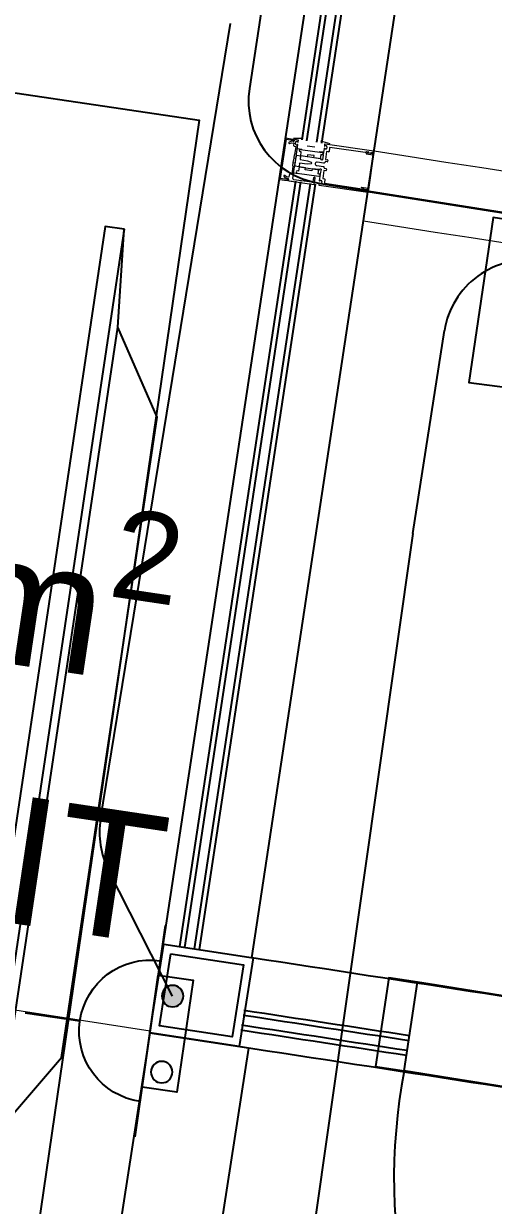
# Model space of a CAD drawing. Extents: x -678889171 to 586587, y -792238163 to 335485.
# Drawn here: x 37110 to 37675, y 49517 to 50939 of the extents above; entities that cross this region are included whole.
import ezdxf
from ezdxf import colors
from ezdxf.entities.mleader import LeaderData, LeaderLine
from ezdxf.math import Vec2, Vec3
from ezdxf.xclip import XClip

# ---------------------------------------------------------------- set-up
doc = ezdxf.new("R2010")
doc.units = 0
doc.header["$MEASUREMENT"] = 0
doc.header["$XCLIPFRAME"] = 2
doc.layers.get('0').update_dxf_attribs({"color": 8})
doc.layers.get('Defpoints').update_dxf_attribs({"color": 252})
for name, color, linetype in [('1', 8, 'Continuous'), ('9TH-FURN$0$XR-A-3-4-7-8-9-10$0$XR-A-TYP-2-4-5-6-7-8-9-10$0$I-EQPM', 252, 'Continuous'), ('9TH-FURN$0$XR-A-3-4-7-8-9-10$0$XR-A-TYP-2-4-5-6-7-8-9-10$0$TYPICAL TYPES$0$I-FURN', 252, 'Continuous'), ('9TH-FURN$0$XR-A-3-4-7-8-9-10$0$XR-A-TYP-2-4-5-6-7-8-9-10$0$XREF_1BR$0$I-EQPM', 252, 'Continuous'), ('E-LIT-WIR-NO', 4, 'Continuous'), ('E-POW-BLOCK', 4, 'Continuous'), ('E-POW-WIR-NO', 4, 'Continuous'), ('E-TEXT', 3, 'Continuous'), ('HR_LIGHT', 1, 'Continuous'), ('XR-A-9TH-FLOOR$0$A-SITE-PATT', 252, 'Continuous'), ('XR-A-9TH-FLOOR$0$A-WALL', 252, 'Continuous'), ('XR-A-TYP 00(OUTER)$0$A-DOOR', 252, 'Continuous'), ('XR-A-TYP 00(OUTER)$0$A-GLAZ', 252, 'Continuous'), ('XR-A-TYP 00(OUTER)$0$A-SITE-PATT', 252, 'Continuous'), ('XR-A-TYP-4TH TO 10TH (OUTER)$0$A-DIM-IN', 252, 'Continuous'), ('XR-A-TYP-4TH TO 10TH (OUTER)$0$A-WALL', 252, 'Continuous'), ('XR-A-TYP30$0$A-WALL', 252, 'Continuous'), ('XR-balcony drain (Tower A)$0$A-DIM-IN', 252, 'Continuous')]:
    doc.layers.add(name, color=color, linetype=linetype)
for name, color, linetype, lineweight in [('XR-A-TYP 00(OUTER)$0$A-WALL-CMU', 252, 'Continuous', 50), ('XR-A-TYP 00(OUTER)$0$Main entrance$0$A-ELEV-GLAZ', 252, 'Continuous', 20), ('XR-A-TYP 00(OUTER)$0$xref units$0$A-ELEV-P1', 252, 'Continuous', 9), ('XR-A-TYP 00(OUTER)$0$xref units$0$copy of 4th & 5th  floor outline trial 3$0$A-FLOR-HRAL-P2', 252, 'Continuous', 20)]:
    doc.layers.add(name, color=color, linetype=linetype, lineweight=lineweight)
doc.styles.get("Standard").update_dxf_attribs({"font": 'arial.ttf'})
doc.styles.add('Work$0$E-M.MODUL', font='romans.shx', dxfattribs={"width": 0.8})
doc.dimstyles.new('Work$0$S-DIM', dxfattribs={"dimscale": 500, "dimtxt": 0.2065, "dimasz": 0.104, "dimexe": 0, "dimexo": 0, "dimgap": 0, "dimtad": 0, "dimdec": 0, "dimzin": 0, "dimdsep": 46, "dimtxsty": 'Work$0$E-M.MODUL', "dimcen": 0.25, "dimclrd": 5, "dimclre": 5, "dimclrt": 1, "dimadec": 0, "dimazin": 0, "dimtfac": 1, "dimtdec": 0, "dimtofl": 0, "dimtmove": 0, "dimatfit": 3, "dimfxl": 1, "dimtolj": 1, "dimtzin": 0, "dimlwe": 13, "dimarcsym": 0})

# ---------------------------------------------------------------- blocks, each defined once
blk = doc.blocks.new('UPS DUPLEX')
at = {"layer": 'E-POW-BLOCK'}
h = blk.add_hatch(color=3, dxfattribs=at)
h.dxf.hatch_style = 1
edge = h.paths.add_edge_path()
edge.add_arc((32.76164670027364, 27.61793282304821), 0.03025259035537483, 0, 360)
at = {"color": 3}
blk.add_line((32.86807620287158, 27.86607925039647), (32.86807620287158, 28.02111755226736), dxfattribs=at)
at = {"layer": 'E-POW-BLOCK', "color": 3}
blk.add_line((33.16807635287157, 27.66607915039653), (32.56807605287158, 27.66607915039647), dxfattribs=at)
blk.add_lwpolyline([(33.02738579121696, 27.6660791503965), (32.7087666145262, 27.6660791503965), (32.7087666145262, 27.56731597363002), (33.02738579121696, 27.56731597363002)], close=True, dxfattribs=at)
for centre in [(32.76164670027364, 27.61793282304821), (32.9777216971127, 27.61793282304821)]:
    blk.add_circle(centre, 0.03025259035537483, dxfattribs=at)
blk.add_arc((32.86807620287158, 27.66607915039647), 0.2000001000000001, 2.035554996136651e-12, 180, dxfattribs=at)
blk = doc.blocks.new('*D3057')
at = {"layer": '1', "color": 5, "lineweight": 13, "transparency": 16777216}
for p, q in [((37262.50984364824, 49727.02614520943), (36357.80534622412, 49867.62735614916)), ((36963.05040741296, 47800.14161165952), (36058.34590998884, 47940.74282259925))]:
    blk.add_line(p, q, dxfattribs=at)
at = {"layer": '1', "color": 5, "lineweight": -2, "transparency": 16777216}
for p, q in [((36349.81982421731, 49816.24417370316), (36229.51880226452, 49042.16210941669)), ((36066.33143199566, 47992.12600504524), (36186.63245394844, 48766.20806933172))]:
    blk.add_line(p, q, dxfattribs=at)
at = {"layer": '1', "color": 5, "transparency": 16777216}
for points in [[(36341.25596047631, 49817.57509403763), (36358.38368795831, 49814.91325336869), (36357.80534622412, 49867.62735614916)], [(36057.76756825465, 47993.45692537971), (36074.89529573666, 47990.79508471077), (36058.34590998884, 47940.74282259925)]]:
    blk.add_solid(points, dxfattribs=at)
at = {"layer": 'Defpoints', "color": 0, "transparency": 16777216}
for p in [(36357.80534622412, 49867.62735614916), (37262.50984364824, 49727.02614520943, -0.0009124849485289133), (36963.05040741296, 47800.14161165952, -1.943048991326591e-07)]:
    blk.add_point(p, dxfattribs=at)
at = {"layer": '1', "color": 1, "transparency": 16777216, "insert": (36208.07562810648, 48904.18508937419), "char_height": 103.25, "attachment_point": 5, "rotation": 81.1662612126069, "style": 'Work$0$E-M.MODUL'}
blk.add_mtext('\\A1;1950', dxfattribs=at)
blk = doc.blocks.new('*U483')
at = {"layer": '9TH-FURN$0$XR-A-3-4-7-8-9-10$0$XR-A-TYP-2-4-5-6-7-8-9-10$0$XREF_1BR$0$I-EQPM'}
blk.add_lwpolyline([(-14235.89923996949, 12033.19976698633), (-14235.89923996949, 11254.19976698633), (-14172.89923996949, 11154.19976698633), (-14162.89923996949, 11036.69976698633), (-14139.89923996949, 11036.69976698633), (-14139.89923996949, 12250.69976698633), (-14162.89923996949, 12250.69976698633), (-14172.89923996949, 12133.19976698633)], close=True, dxfattribs=at)
for points in [[(-14162.89923996949, 11036.69976698633), (-14162.89923996949, 12250.69976698633)], [(-14172.89923996949, 12133.19976698633), (-14172.89923996949, 11154.19976698633)]]:
    blk.add_lwpolyline(points, dxfattribs=at)
blk = doc.blocks.new('XR-A-TYP 00(OUTER)$0$D1')
at = {"layer": 'XR-A-TYP 00(OUTER)$0$A-DOOR', "extrusion": (-2.400839669340556e-09, -2.242793498007673e-08, 0.9999999999999999)}
for points, elevation in [([(66309.03943501222, 178847.7582061577), (66344.02751933875, 178846.8446859474), (66346.50560782875, 178954.7558985461), (66311.51848810082, 178955.7073494925), (66309.03943501222, 178847.7582061576)], -0.004175582664846962), ([(67073.74829448573, 178826.5841341592), (67108.73697204258, 178825.6939414873), (67111.2166288553, 178933.6668250076), (67076.22794080457, 178934.5566050324), (67073.7482944857, 178826.5841341592)], -0.004177046580314518)]:
    blk.add_lwpolyline(points, dxfattribs=dict(at, elevation=elevation))
for points, elevation in [([(67076.22794080457, 178934.5566050324, -0.001328111925417515), (66346.5085001532, 178954.7558198913, -0.0005415019528599148)], -0.004178989698932415), ([(67073.47422853479, 178826.4212269431, -0.001345395099971019), (66344.02751933875, 178846.8446859474, -0.0003880970266764502)], -0.00417517743561497), ([(67089.20416922087, 178105.7968952181, -7.335778564783104e-05), (67049.21679310116, 178106.8047140242, -7.335778564783104e-05)], -0.00417517743561497)]:
    blk.add_lwpolyline(points, format="xyb", dxfattribs=dict(at, elevation=elevation))
at = {"layer": 'XR-A-TYP 00(OUTER)$0$A-DOOR', "extrusion": (-2.408281269974177e-09, -2.245171512340621e-08, 0.9999999999999999), "elevation": -0.004181798477367014}
blk.add_lwpolyline([(67089.20416922087, 178105.7968952181), (67108.73534178763, 178825.6338571369), (67068.75005740936, 178826.7187687414), (67049.2167931012, 178106.8047140242)], dxfattribs=at)
at = {"layer": 'XR-A-TYP 00(OUTER)$0$A-DOOR'}
blk.add_arc((67041.72941019211, 178805.6798200224, -5.137494165542337e-06), 698.9152128026604, 176.6234261036329, 270.6138135761224, dxfattribs=at)
blk = doc.blocks.new('XR-A-TYP 00(OUTER)$0$m')
at = {"layer": 'XR-A-TYP 00(OUTER)$0$Main entrance$0$A-ELEV-GLAZ'}
for p, q in [((12664.1697967871, 190975.6714624258, -1.611860910544041e-06), (12663.83466800847, 190966.2793384974, -1.611860910544041e-06)), ((12664.16998087482, 190975.6766466983, -1.611860910544041e-06), (12663.83485209619, 190966.2845227698, -1.611860910544048e-06)), ((12714.13871941908, 190973.8936674228, -1.611860910544041e-06), (12664.16998087482, 190975.6766466983, -1.611860910544041e-06)), ((12664.90761960065, 190966.6698516879, -1.611860910544048e-06), (12665.18236481561, 190974.3697010346, -1.611860910544041e-06)), ((12665.54222256877, 190966.6472078515, -1.611860910544048e-06), (12664.90761960065, 190966.6698516879, -1.611860910544048e-06)), ((12665.05877035965, 190964.9700291608, -1.611860910544041e-06), (12665.48183900509, 190964.9549332698, -1.611860910544041e-06)), ((12665.18236481561, 190974.3697010346, -1.611860910544041e-06), (12713.03576013281, 190972.6622012137, -1.611860910544048e-06)), ((12668.04299261251, 190970.5822449442, -1.611860910544041e-06), (12665.67470666027, 190966.7985984343, -1.611860910544041e-06)), ((12668.0127029322, 190964.6528236015, -1.611860910544041e-06), (12668.11446785723, 190967.5048281098, -1.611860910544048e-06)), ((12668.11446785723, 190967.5048281098, -1.611860910544048e-06), (12669.47835360853, 190969.6838139532, -1.611860910544048e-06)), ((12708.41671927379, 190968.2944192832, -1.611860910544034e-06), (12709.62183349302, 190966.0237666529, -1.611860910544041e-06)), ((12709.62183349302, 190966.0237666529, -1.611860910544041e-06), (12709.520068568, 190963.1717621445, -1.611860910544041e-06)), ((12712.00505485394, 190965.1454438208, -1.611860910544048e-06), (12709.91246383366, 190969.0882628738, -1.611860910544041e-06)), ((12712.76101491785, 190964.962351867, -1.611860910544041e-06), (12712.12641194968, 190964.9849957035, -1.611860910544048e-06)), ((12713.03576013281, 190972.6622012137, -1.611860910544048e-06), (12712.76101491785, 190964.962351867, -1.611860910544041e-06)), ((12713.80359064045, 190964.5015434942, -1.611860910544041e-06), (12714.13871941908, 190973.8936674228, -1.611860910544041e-06)), ((12663.75991013732, 190964.1691603638, -1.611860910544041e-06), (12662.66092927774, 190933.3697629769, -1.611860910544048e-06)), ((12663.75937264154, 190964.1691795427, -1.611860910544048e-06), (12663.61898085591, 190960.2346411403, -1.611860910544048e-06)), ((12665.26275673695, 190964.7509468926, -1.611860910544041e-06), (12664.41661944614, 190964.7811386744, -1.611860910544048e-06)), ((12665.26329423273, 190964.7509277137, -1.611860910544041e-06), (12664.41715694191, 190964.7811194955, -1.611860910544041e-06)), ((12664.89703963233, 190936.6788326857, -1.611860910544048e-06), (12665.67447801511, 190958.466867925, -1.611860910544048e-06)), ((12666.98897162425, 190959.6907861886, -1.611860910544041e-06), (12683.82873242408, 190959.089911614, -1.611860910544041e-06)), ((12670.42419421115, 190964.5667770232, -1.611860910544041e-06), (12668.0127029322, 190964.6528236015, -1.611860910544041e-06)), ((12671.59074808907, 190961.6446225616, -1.611860910544048e-06), (12671.64811247456, 190963.2522834142, -1.611860910544048e-06)), ((12681.78886865156, 190961.2807342957, -1.611860910544041e-06), (12671.59074808907, 190961.6446225616, -1.611860910544048e-06)), ((12674.03907712314, 190955.4679066708, -1.61186101780385e-06), (12673.09558394009, 190929.0261163318, -1.611861017803837e-06)), ((12673.74919019918, 190959.4443779391, -1.61186101780385e-06), (12673.56049156258, 190954.1560198713, -1.611861017803844e-06)), ((12676.63608149783, 190954.0514678355, -1.61186101780385e-06), (12676.68325615694, 190955.3735573525, -1.611861017803857e-06)), ((12681.77853174754, 190953.8679754663, -1.611861017803837e-06), (12676.63608149783, 190954.0514678355, -1.61186101780385e-06)), ((12681.77853174754, 190953.8679754663, -1.611860910544034e-06), (12680.8999508955, 190929.2453803027, -1.611860910544048e-06)), ((12681.49548379261, 190945.9354383646, -1.61186101780385e-06), (12681.77853174754, 190953.8679754663, -1.611861017803837e-06)), ((12681.77853174754, 190953.8679754663, -1.611861017803837e-06), (12681.96723038415, 190959.1563335341, -1.61186101780385e-06)), ((12682.62466903841, 190953.8377836844, -1.611860910544048e-06), (12681.77853174754, 190953.8679754663, -1.611860910544034e-06)), ((12683.10062126452, 190953.8208008072, -1.61186101780385e-06), (12681.77853174754, 190953.8679754663, -1.611861017803837e-06)), ((12682.336574322, 190961.790700239, -1.611860910544048e-06), (12681.78886865156, 190961.2807342957, -1.611860910544041e-06)), ((12683.28931990112, 190959.109158875, -1.611861017803844e-06), (12681.96723038415, 190959.1563335341, -1.61186101780385e-06)), ((12688.36530251928, 190961.5755837932, -1.611860910544048e-06), (12682.336574322, 190961.790700239, -1.611860910544048e-06)), ((12682.95329244066, 190954.1437632503, -1.611860910544041e-06), (12682.62466903841, 190953.8377836844, -1.611860910544048e-06)), ((12683.25927200532, 190953.8151398482, -1.611860910544048e-06), (12682.95329244066, 190954.1437632503, -1.611860910544041e-06)), ((12684.80347256113, 190953.7600398463, -1.611860910544041e-06), (12683.25927200532, 190953.8151398482, -1.611860910544048e-06)), ((12683.82873242408, 190959.089911614, -1.611860910544041e-06), (12684.13471198985, 190958.7612882118, -1.611860910544041e-06)), ((12684.13471198985, 190958.7612882118, -1.611860910544041e-06), (12684.46333539216, 190959.0672677777, -1.611860910544041e-06)), ((12684.46333539216, 190959.0672677777, -1.611860910544041e-06), (12692.71317397793, 190958.7728979045, -1.611860910544048e-06)), ((12685.1320959646, 190954.066019412, -1.611860910544048e-06), (12684.80347256113, 190953.7600398463, -1.611860910544041e-06)), ((12685.43807553048, 190953.7373960098, -1.611860910544048e-06), (12685.1320959646, 190954.066019412, -1.611860910544048e-06)), ((12686.28421282135, 190953.7072042279, -1.611860910544041e-06), (12685.43807553048, 190953.7373960098, -1.611860910544048e-06)), ((12685.77484819295, 190959.0204705158, -1.611861017803844e-06), (12685.86919751122, 190961.6646495497, -1.611861017803844e-06)), ((12685.95965116636, 190944.6112283512, -1.611860910544048e-06), (12686.28421282135, 190953.7072042279, -1.611860910544041e-06)), ((12688.6712820851, 190961.246960391, -1.611860910544048e-06), (12688.36530251928, 190961.5755837932, -1.611860910544048e-06)), ((12688.99990548734, 190961.5529399568, -1.611860910544041e-06), (12688.6712820851, 190961.246960391, -1.611860910544048e-06)), ((12695.02863368468, 190961.337823511, -1.611860910544048e-06), (12688.99990548734, 190961.5529399568, -1.611860910544041e-06)), ((12690.51489927545, 190953.5562453186, -1.611860910544041e-06), (12690.19033762047, 190944.460269442, -1.611860910544048e-06)), ((12691.36103656638, 190953.5260535368, -1.611860910544048e-06), (12690.51489927545, 190953.5562453186, -1.611860910544041e-06)), ((12691.68965996857, 190953.8320331027, -1.611860910544041e-06), (12691.36103656638, 190953.5260535368, -1.611860910544048e-06)), ((12691.40166117707, 190958.8196951664, -1.61186101780385e-06), (12691.49601049534, 190961.4638742003, -1.61186101780385e-06)), ((12691.99563953585, 190953.5034097004, -1.611860910544048e-06), (12691.68965996857, 190953.8320331027, -1.611860910544041e-06)), ((12693.53984009149, 190953.4483096984, -1.611860910544048e-06), (12691.99563953585, 190953.5034097004, -1.611860910544048e-06)), ((12692.71317397793, 190958.7728979045, -1.611860910544048e-06), (12693.01915354369, 190958.4442745022, -1.611860910544041e-06)), ((12693.01915354369, 190958.4442745022, -1.611860910544041e-06), (12693.34777694611, 190958.7502540681, -1.611860910544048e-06)), ((12693.34777694611, 190958.7502540681, -1.611860910544048e-06), (12708.11503798328, 190958.2233302123, -1.611860910544041e-06)), ((12693.86846349256, 190953.7542892644, -1.611860910544041e-06), (12693.53984009149, 190953.4483096984, -1.611860910544048e-06)), ((12695.02058034932, 190953.3954740802, -1.61186101780385e-06), (12693.6984908323, 190953.4426487394, -1.611861017803844e-06)), ((12694.17444305845, 190953.4256658621, -1.611860910544041e-06), (12693.86846349256, 190953.7542892644, -1.611860910544041e-06)), ((12695.20927898593, 190958.683832148, -1.611861017803844e-06), (12693.88718946891, 190958.7310068072, -1.61186101780385e-06)), ((12694.14199949728, 190928.7728789166, -1.611860910544055e-06), (12695.02058034932, 190953.3954740802, -1.611860910544048e-06)), ((12695.02058034932, 190953.3954740802, -1.611860910544048e-06), (12694.17444305845, 190953.4256658621, -1.611860910544041e-06)), ((12694.73753239438, 190945.4629369785, -1.61186101780385e-06), (12695.02058034932, 190953.3954740802, -1.61186101780385e-06)), ((12695.20927898593, 190958.683832148, -1.611861017803844e-06), (12695.02058034932, 190953.3954740802, -1.61186101780385e-06)), ((12695.02058034932, 190953.3954740802, -1.61186101780385e-06), (12700.16302970322, 190953.211981743, -1.61186101780385e-06)), ((12695.53859962781, 190960.7901178406, -1.611860910544041e-06), (12695.02863368468, 190961.337823511, -1.611860910544048e-06)), ((12705.73671929442, 190960.4262296067, -1.611860910544041e-06), (12695.53859962781, 190960.7901178406, -1.611860910544041e-06)), ((12700.16302970322, 190953.211981743, -1.61186101780385e-06), (12700.21020436239, 190954.5340712601, -1.61186101780385e-06)), ((12702.85438339619, 190954.4397219418, -1.611861017803844e-06), (12701.9108902131, 190927.9979316027, -1.61186101780385e-06)), ((12703.42694830812, 190958.3854192943, -1.611861017803844e-06), (12703.23824967152, 190953.0970612265, -1.61186101780385e-06)), ((12705.7940836799, 190962.0338904595, -1.611860910544041e-06), (12705.73671929442, 190960.4262296067, -1.611860910544041e-06)), ((12709.520068568, 190963.1717621445, -1.611860910544041e-06), (12707.10857728915, 190963.2578087228, -1.611860910544041e-06)), ((12707.84413084631, 190960.1284616416, -1.611860910544048e-06), (12707.85206252158, 190960.3507501521, -1.611860910544041e-06)), ((12708.94747386253, 190961.3706820383, -1.611860910544048e-06), (12710.80897590234, 190961.3042601183, -1.611860910544041e-06)), ((12711.41497341765, 190958.105582263, -1.611860910544048e-06), (12713.14955486383, 190958.0436891102, -1.611860910544041e-06)), ((12711.82890778858, 190960.2088487774, -1.611860910544041e-06), (12711.8209761133, 190959.9865602669, -1.611860910544034e-06)), ((12712.06602838599, 190963.2927211217, -1.611860910544048e-06), (12712.48909703137, 190963.2776252308, -1.611860910544034e-06)), ((12713.1161520541, 190963.0434470717, -1.611860910544034e-06), (12712.27001476323, 190963.0736388534, -1.611860910544041e-06)), ((12713.58771940017, 190958.4516618648, -1.611860910544041e-06), (12713.72811118581, 190962.3862002672, -1.611860910544041e-06)), ((12716.28009019772, 190952.6317036439, -1.611861017803844e-06), (12715.06869215286, 190964.1123255979, -1.611861017803837e-06)), ((12678.5682568038, 190938.0972505813, -1.61186101780385e-06), (12678.85130475867, 190946.0297876829, -1.611861017803844e-06)), ((12681.21243583773, 190938.0029012631, -1.611861017803844e-06), (12678.5682568038, 190938.0972505813, -1.61186101780385e-06)), ((12678.85130475867, 190946.0297876829, -1.611861017803844e-06), (12681.49548379261, 190945.9354383646, -1.61186101780385e-06)), ((12680.92938788278, 190930.0703641613, -1.611861017803844e-06), (12681.21243583773, 190938.0029012631, -1.611861017803844e-06)), ((12687.03129094756, 190939.9532947085, -1.611860910544041e-06), (12685.95965116636, 190944.6112283512, -1.611860910544048e-06)), ((12690.19033762047, 190944.460269442, -1.611860910544048e-06), (12688.78943807355, 190939.8905606876, -1.611860910544048e-06)), ((12694.17143648455, 190929.5978627752, -1.61186101780385e-06), (12694.4544844395, 190937.5303998769, -1.611861017803844e-06)), ((12694.4544844395, 190937.5303998769, -1.611861017803844e-06), (12697.09866347342, 190937.4360505587, -1.611861017803844e-06)), ((12697.3817114283, 190945.3685876602, -1.611861017803844e-06), (12694.73753239438, 190945.4629369785, -1.61186101780385e-06)), ((12697.09866347342, 190937.4360505587, -1.611861017803844e-06), (12697.3817114283, 190945.3685876602, -1.611861017803844e-06)), ((12707.38568499267, 190937.7829081643, -1.611861039254418e-06), (12707.71219915424, 190946.9336038536, -1.611861039254425e-06)), ((12662.45641316667, 190927.6531711703, -1.611860910544041e-06), (12660.34218518381, 190868.39587959)), ((12662.45659725439, 190927.6583554427, -1.611860910544048e-06), (12660.34236927153, 190868.4010638625)), ((12662.66092927774, 190933.3697629769, -1.611860910544048e-06), (12670.48769921814, 190933.0904889948, -1.611860910544048e-06)), ((12664.62934323708, 190928.0044350444, -1.611860910544041e-06), (12662.89476179073, 190928.0663281972, -1.611860910544041e-06)), ((12664.21540886598, 190925.9011685299, -1.611860910544041e-06), (12664.2233405412, 190926.1234570405, -1.611860910544041e-06)), ((12667.09684279209, 190924.7393352689, -1.611860910544041e-06), (12665.23534075228, 190924.805757189, -1.611860910544041e-06)), ((12670.56317867278, 190935.205832222, -1.611860910544041e-06), (12666.12095789574, 190935.3643390767, -1.611860910544048e-06)), ((12675.37528683073, 190927.6209994148, -1.611860910544041e-06), (12667.92927867134, 190927.8866870951, -1.611860910544041e-06)), ((12668.20018580819, 190925.9815556657, -1.611860910544041e-06), (12668.19225413298, 190925.7592671553, -1.611860910544041e-06)), ((12670.90976334766, 190924.1584953784, -1.611860910544034e-06), (12670.82296197485, 190921.7258506672, -1.611860910544041e-06)), ((12680.70596869705, 190923.8089482089, -1.611860910544041e-06), (12670.90976334766, 190924.1584953784, -1.611860910544034e-06)), ((12671.14494602255, 190933.7024481265, -1.611860910544041e-06), (12671.17513780442, 190934.5485854174, -1.611860910544034e-06)), ((12675.68126639655, 190927.2923760125, -1.611860910544048e-06), (12675.37528683073, 190927.6209994148, -1.611860910544041e-06)), ((12676.00988979892, 190927.5983555784, -1.611860910544034e-06), (12675.68126639655, 190927.2923760125, -1.611860910544048e-06)), ((12675.73976297391, 190928.9317670135, -1.611861017803844e-06), (12675.78693763306, 190930.2538565304, -1.611861017803837e-06)), ((12675.78693763306, 190930.2538565304, -1.611861017803837e-06), (12680.92938788278, 190930.0703641613, -1.611861017803844e-06)), ((12681.89271017807, 190927.3884454001, -1.611860910544048e-06), (12676.00988979892, 190927.5983555784, -1.611860910544034e-06)), ((12680.61916732423, 190921.3763034977, -1.611860910544048e-06), (12680.70596869705, 190923.8089482089, -1.611860910544041e-06)), ((12681.10393727268, 190929.0262980345, -1.611860910544048e-06), (12681.95007456355, 190928.9961062527, -1.611860910544041e-06)), ((12682.15406094091, 190928.7770239845, -1.611860910544041e-06), (12682.11179244633, 190927.5924317773, -1.611860910544048e-06)), ((12683.24438056959, 190923.7183728633, -1.611860910544041e-06), (12683.15757919678, 190921.2857281521, -1.611860910544048e-06)), ((12683.9424438346, 190923.6934646434, -1.611860910544041e-06), (12683.24438056959, 190923.7183728633, -1.611860910544041e-06)), ((12685.54451416583, 190932.9768406021, -1.611860910544041e-06), (12685.25693744363, 190924.9173829069, -1.611860910544048e-06)), ((12689.48762389773, 190924.7664239976, -1.611860910544041e-06), (12689.77520061994, 190932.8258816929, -1.611860910544048e-06)), ((12691.40960542639, 190923.4270221685, -1.611860910544041e-06), (12690.71154216126, 190923.4519303885, -1.611860910544048e-06)), ((12691.32280405357, 190920.9943774572, -1.611860910544048e-06), (12691.40960542639, 190923.4270221685, -1.611860910544041e-06)), ((12692.81542917549, 190927.2105057368, -1.611860910544041e-06), (12692.85769767007, 190928.395097944, -1.611860910544048e-06)), ((12698.902235036, 190926.7815133223, -1.611860910544041e-06), (12693.01941555272, 190926.9914234687, -1.611860910544048e-06)), ((12693.07677993821, 190928.5990843212, -1.611860910544034e-06), (12693.92291722896, 190928.5688925394, -1.611860910544041e-06)), ((12693.94801729882, 190923.3364468229, -1.611860910544041e-06), (12693.861215926, 190920.9038021116, -1.611860910544041e-06)), ((12703.74422175233, 190922.9868996855, -1.611860910544048e-06), (12693.94801729882, 190923.3364468229, -1.611860910544041e-06)), ((12699.31388583846, 190929.4143704379, -1.611861017803837e-06), (12694.17143648455, 190929.5978627752, -1.61186101780385e-06)), ((12699.20821460194, 190926.45288992, -1.611860910544048e-06), (12698.902235036, 190926.7815133223, -1.611860910544041e-06)), ((12699.53683800424, 190926.7588694859, -1.611860910544041e-06), (12699.20821460194, 190926.45288992, -1.611860910544048e-06)), ((12699.2667111793, 190928.092280921, -1.611861017803844e-06), (12699.31388583846, 190929.4143704379, -1.611861017803837e-06)), ((12706.98284616364, 190926.4931818056, -1.611860910544048e-06), (12699.53683800424, 190926.7588694859, -1.611860910544041e-06)), ((12702.29512645549, 190926.6656393682, -1.611861017803844e-06), (12702.48382509211, 190931.9539974362, -1.61186101780385e-06)), ((12703.6574203795, 190920.5542549742, -1.611860910544048e-06), (12703.74422175233, 190922.9868996855, -1.611860910544048e-06)), ((12706.56891179266, 190924.3899152912, -1.611860910544034e-06), (12706.57684346788, 190924.6122038016, -1.611860910544041e-06)), ((12709.45034571877, 190923.2280820301, -1.611860910544041e-06), (12707.58884367895, 190923.2945039502, -1.611860910544048e-06)), ((12712.01736304419, 190926.3135407035, -1.611860910544041e-06), (12710.28278159802, 190926.3754338563, -1.611860910544048e-06)), ((12710.3111078158, 190866.618084587), (12712.42533579866, 190925.8753761671, -1.611860910544048e-06)), ((12710.55368873487, 190924.470302427, -1.611860910544041e-06), (12710.54575705965, 190924.2480139164, -1.611860910544041e-06)), ((12715.5256656183, 190931.4886398535, -1.611861017803837e-06), (12713.49908946329, 190920.1235549545, -1.611861017803844e-06)), ((12665.52556555747, 190921.0676572185, -1.611860910544041e-06), (12664.00313442927, 190878.3957195522)), ((12670.38479743851, 190921.3178779127, -1.611860910544048e-06), (12665.96373009386, 190921.4756299729, -1.611860910544041e-06)), ((12682.71941466044, 190920.8777553977, -1.611860910544041e-06), (12681.02714007876, 190920.9381389614, -1.611860910544048e-06)), ((12693.42305138953, 190920.4958293572, -1.611860910544041e-06), (12691.73077680786, 190920.5562129209, -1.611860910544041e-06)), ((12708.48646047868, 190919.9583383777, -1.611860910544034e-06), (12704.06539313393, 190920.116090438, -1.611860910544048e-06)), ((12707.37200210502, 190876.8482361751), (12708.8944332332, 190919.5201738414, -1.611860910544041e-06)), ((12660.69635588805, 190868.2394177747), (12661.87300916135, 190869.3349936078)), ((12661.87300916135, 190869.3349936078), (12663.85443990365, 190874.2284933948)), ((12662.3751900488, 190874.9166867759), (12662.44765032525, 190876.9474162738)), ((12662.44765032525, 190876.9474162738), (12664.00313442927, 190878.3957195523)), ((12663.85443990365, 190874.2284933948), (12662.98714918063, 190874.2594399712)), ((12708.09059830242, 190872.6500634413), (12707.2233075794, 190872.6810100178)), ((12707.2233075794, 190872.6810100178), (12708.85092460091, 190867.658732568)), ((12707.37200210502, 190876.8482361752), (12708.82030538347, 190875.2927520712)), ((12708.82030538347, 190875.2927520712), (12708.74784510702, 190873.2620225732)), ((12708.85092460091, 190867.658732568), (12709.94650043391, 190866.4820792946))]:
    blk.add_line(p, q, dxfattribs=at)
at = {"layer": 'XR-A-TYP 00(OUTER)$0$Main entrance$0$A-ELEV-GLAZ', "elevation": -1.611860910544048e-06}
blk.add_lwpolyline([(12709.63305372821, 190865.9867519006, 0.6681786379192535), (12709.79469981603, 190866.3407385171), (12708.10131264491, 190868.1594438019), (12707.06329113553, 190868.1964823763), (12707.2233075794, 190872.6810100178), (12707.90021741201, 190872.6568565922), (12706.58790751385, 190875.1294852233, 0.7673269879789419), (12705.99260420522, 190874.9925251984), (12705.72158655287, 190867.3971423473), (12664.97574447878, 190868.8510312006), (12665.24676213112, 190876.4464140517, 0.7673269879789422), (12664.66273433036, 190876.6254548451), (12663.17753007093, 190874.2526468203), (12663.85443990365, 190874.2284933948), (12663.69442345979, 190869.7439657534), (12662.65640195041, 190869.7810043277), (12660.83769666551, 190868.0876171566, 0.6681786379192988), (12660.97370195776, 190867.7230097749)], format="xyb", close=True, dxfattribs=at)
at = {"layer": 'XR-A-TYP 00(OUTER)$0$Main entrance$0$A-ELEV-GLAZ'}
for centre, radius, start, end in [((12665.10405803243, 190966.2392350971, -1.611860910544041e-06), 1.27001365426252, 177.9564450068704, 267.9564450064538), ((12665.30049646428, 190965.8086185062, -1.611860910544048e-06), 1.058344711860467, 267.9564450064538, 69.29352012457247), ((12665.51203078697, 190965.8010705606, -1.611860910544048e-06), 0.8466757694881354, 267.9564450064538, 87.95644500645382), ((12668.76067311058, 190970.1330294487, -1.611860910544041e-06), 0.8466757694818402, 327.9564450071113, 147.9564450071113), ((12709.16459155372, 190968.6913410784, -1.611860910544041e-06), 0.8466757694923422, 27.95644500665222, 207.9564450066522), ((12712.30775449055, 190964.1313104671, -1.611860910544048e-06), 1.058344711875328, 106.6193698913677, 267.956444999788), ((12712.09622016786, 190964.1388584126, -1.611860910544048e-06), 0.8466757695002621, 87.95644500645382, 267.9564450064538), ((12664.39397560972, 190964.1465357063, -1.611860910544048e-06), 0.6350068271251965, 87.95644500645382, 177.9564450068704), ((12664.39451310538, 190964.1465165273, -1.611860910544048e-06), 0.6350068271009431, 87.95644500645382, 177.9564450068704), ((12666.94368395147, 190958.4215802523, -1.611860910544034e-06), 1.27001365426252, 87.95644500645382, 177.9564450068704), ((12670.3789065382, 190963.297571087, -1.611860910544048e-06), 1.270013654250393, 357.9564450068705, 87.95644500645382), ((12675.36116664009, 190955.4207320117, -1.61186101780385e-06), 1.322930889839934, 357.9564450068705, 177.9564450068704), ((12701.53229387922, 190954.4868966009, -1.61186101780385e-06), 1.322930889839934, 357.9564450068705, 177.9564450068704), ((12707.06328961632, 190961.9886027866, -1.611860910544041e-06), 1.27001365426252, 87.95644500645382, 177.9564450068704), ((12709.74793975067, 190960.0605301324, -1.611860910544034e-06), 1.905020481362623, 177.9564450068704, 223.1461331001009), ((12708.90973413521, 190960.3130104248, -1.611860910544048e-06), 1.058344711875328, 87.95644500645382, 177.9564450068704), ((12708.12635990146, 190958.5406316964, -1.611860910544034e-06), 0.3175034135565349, 267.9564450064538, 43.1461331024579), ((12710.77123617502, 190960.2465885047, -1.611860910544034e-06), 1.058344711875328, 357.9564450068705, 87.95644500645382), ((12711.42629533583, 190958.4228837471, -1.611860910544041e-06), 0.3175034135619088, 132.7667569133261, 267.9564450064538), ((12709.91716720893, 190960.0544917761, -1.611860910544048e-06), 1.905020481363463, 312.7667569156825, 357.9564450068705), ((12712.53438470414, 190964.546831167, -1.611860910544034e-06), 1.270013654250393, 267.9564450064538, 357.9564450068705), ((12713.09350821769, 190962.4088441036, -1.611860910544048e-06), 0.6350068271130699, 357.9564450035375, 87.95644500645382), ((12713.16465075473, 190958.4667577557, -1.611860910544048e-06), 0.4233378847380043, 267.9564450064538, 357.9564450102182), ((12666.16624556851, 190936.633545013, -1.611860910544048e-06), 1.270013654238267, 177.9564450068704, 267.9564450064538), ((12687.91876927558, 190940.1574747494, -1.611860910544048e-06), 0.9106630945981612, 192.9564450082594, 342.9564450089258), ((12662.87966589977, 190927.6432595518, -1.611860910544041e-06), 0.4233378847501311, 87.95644500645382, 177.9564450068704), ((12665.27308047959, 190925.8634288026, -1.611860910544041e-06), 1.058344711851074, 177.9564450068704, 267.9564450064538), ((12666.1271494457, 190926.0555255313, -1.611860910544048e-06), 1.905020481351336, 132.7667569156825, 177.9564450068704), ((12664.61802131884, 190927.6871335604, -1.611860910544048e-06), 0.3175034135533624, 312.7667569133261, 87.95644500645382), ((12667.13458251941, 190925.7970068826, -1.611860910544041e-06), 1.058344711875328, 267.956444999788, 357.9564450068705), ((12667.9179567531, 190927.569385611, -1.611860910544041e-06), 0.3175034135565349, 87.95644500645382, 223.1461331024579), ((12666.29637690383, 190926.0494871749, -1.611860910544041e-06), 1.905020481371396, 357.9564450068705, 43.1461331024579), ((12670.51034305449, 190933.725091963, -1.611860910544041e-06), 0.6350068271130699, 267.9564450064538, 357.9564450068705), ((12670.54053483636, 190934.5712292538, -1.611860910544048e-06), 0.6350068271373233, 357.9564450068705, 87.95644500645382), ((12674.417673457, 190928.9789416726, -1.61186101780385e-06), 1.322930889839915, 177.9564450068704, 357.9564450068705), ((12681.11148521819, 190929.2378323571, -1.611860910544048e-06), 0.2116689423629388, 177.9564450035375, 267.9564450064538), ((12681.90025812352, 190927.5999797228, -1.611860910544041e-06), 0.2116689423629388, 267.956444999788, 357.9564450068705), ((12681.94252661809, 190928.78457193, -1.611860910544034e-06), 0.2116689423629388, 357.9564450035375, 87.95644500645382), ((12683.98773150738, 190924.9626705797, -1.611860910544041e-06), 1.270013654250393, 267.956444999788, 357.9564450068705), ((12687.65985739289, 190932.9013611475, -1.611860910544041e-06), 2.116689423726402, 357.9564450068705, 177.9564450068704), ((12690.75682983404, 190924.7211363247, -1.611860910544041e-06), 1.270013654238267, 177.9564450068704, 267.9564450064538), ((12693.02696349817, 190927.2029577913, -1.611860910544041e-06), 0.2116689423871922, 177.9564450102183, 267.956444999788), ((12693.06923199275, 190928.3875499985, -1.611860910544041e-06), 0.2116689423750655, 87.95644500645382, 177.9564450102183), ((12693.93046517459, 190928.7804268621, -1.611860910544048e-06), 0.2116689423750655, 267.956444999788, 357.9564450068705), ((12700.58880069619, 190928.0451062619, -1.61186101780385e-06), 1.322930889839915, 177.9564450068704, 357.9564450068705), ((12707.62658340627, 190924.3521755638, -1.611860910544041e-06), 1.058344711863201, 177.9564450068704, 267.956444999788), ((12708.48065237225, 190924.5442722925, -1.611860910544048e-06), 1.905020481351336, 132.7667569156825, 177.9564450068704), ((12706.9715242454, 190926.1758803216, -1.611860910544041e-06), 0.3175034135619088, 312.7667569133261, 87.95644499978796), ((12709.4880854461, 190924.2857536438, -1.611860910544048e-06), 1.058344711863201, 267.9564450064538, 357.9564450068705), ((12710.27145967978, 190926.0581323723, -1.611860910544041e-06), 0.3175034135565349, 87.95644500645382, 223.1461331024579), ((12708.6498798305, 190924.5382339361, -1.611860910544048e-06), 1.90502048134553, 357.9564450068705, 43.1461331001009), ((12712.00226715322, 190925.8904720581, -1.611860910544034e-06), 0.4233378847380043, 357.9564450068705, 87.95644499978796), ((12665.94863420296, 190921.0525613275, -1.611860910544041e-06), 0.4233378847622578, 87.95644500645382, 177.9564450068704), ((12670.39989332947, 190921.740946558, -1.611860910544048e-06), 0.4233378847501311, 267.9564450064538, 357.9564450068705), ((12681.04223596971, 190921.3612076068, -1.611860910544041e-06), 0.4233378847501311, 177.9564450068704, 267.9564450064538), ((12682.7345105514, 190921.3008240431, -1.611860910544041e-06), 0.4233378847622578, 267.9564450064538, 357.9564450068705), ((12691.74587269882, 190920.9792815663, -1.611860910544041e-06), 0.4233378847258776, 177.9564450035375, 267.956444999788), ((12693.43814728051, 190920.9188980026, -1.611860910544041e-06), 0.4233378847380043, 267.9564450064538, 357.9564450102182), ((12704.08048902488, 190920.5391590833, -1.611860910544041e-06), 0.4233378847258776, 177.9564450035375, 267.956444999788), ((12708.47136458777, 190919.5352697323, -1.611860910544041e-06), 0.4233378847501311, 357.9564450102182, 87.95644500645382), ((12660.55284058064, 190868.3935538472), 0.2106052523411042, 177.9564450068704, 312.9564450082029), ((12663.00979301704, 190874.8940429395), 0.6350068271130699, 177.9564450068704, 267.956444999788), ((12708.11324213884, 190873.2846664095), 0.6350068271251965, 267.956444999788, 357.9564450068705), ((12710.10063650664, 190866.6255946021), 0.2106052523545957, 222.9564450064144, 357.9564450068705)]:
    blk.add_arc(centre, radius, start, end, dxfattribs=at)
blk = doc.blocks.new('XR-A-TYP 00(OUTER)$0$corner1')
at = {"layer": 'XR-A-TYP 00(OUTER)$0$A-GLAZ'}
for points in [[(67874.8568610968, 8251.716201686475), (67981.067240865, 8229.845902896996), (67958.81949163019, 8124.162235029259), (67852.60911186202, 8146.03253381871)], [(67882.58240911839, 8239.870700102882), (67969.22173928143, 8222.120354875471), (67951.09394360863, 8136.007736612823), (67864.45461344557, 8153.758081840235)]]:
    blk.add_lwpolyline(points, close=True, dxfattribs=at)
blk = doc.blocks.new('XR-A-TYP 00(OUTER)')
at = {"layer": 'XR-A-TYP 00(OUTER)$0$A-GLAZ'}
for p, q in [((40185.12657296215, 36293.04343805974), (40447.20895370538, 38022.9911834934)), ((40062.50828649779, 36202.82248165447), (40324.57114842441, 37932.64138770313)), ((40245.45461266539, 37276.88871047704), (40344.34551084469, 37929.64562555109)), ((40251.38325820444, 37275.96580194519), (40350.27781957077, 37928.74689690548)), ((40263.24052334315, 37274.11981366144), (40362.14243702294, 37926.94943961425)), ((40269.16914294285, 37273.19673390966), (40368.07474574902, 37926.05071096864)), ((40098.45538178559, 36306.57934698671), (40237.96514521471, 37227.45239471225)), ((40104.38641794218, 36305.67221839169), (40243.89379046005, 37226.52948424162)), ((40116.24849025534, 36303.85796120165), (40255.75105500928, 37224.68349206692)), ((40122.17952641192, 36302.95083260664), (40261.67967431319, 37223.76041036262))]:
    blk.add_line(p, q, dxfattribs=at)
for radius, start in [(173083.0698776405, 80.93943523187446), (173013.0698776405, 81.2477460134973), (173019.0698776405, 81.24774919555267), (172995.0698776405, 81.24773646600688), (173001.0698776405, 81.24773964872445), (172975.0698776405, 80.93943523187446)]:
    blk.add_arc((14047.68056668993, -134805.1242743309), radius, start, 81.31448046778522, dxfattribs=at)
at = {"layer": 'XR-A-TYP 00(OUTER)$0$xref units$0$A-ELEV-P1', "extrusion": (1.742583706124116e-08, -2.988697529068493e-09, 1)}
blk.add_lwpolyline([(43081.45032352478, 36743.34556794377, 0.001275370829952595), (40319.35725298449, 37179.07042550497)], format="xyb", dxfattribs=at)
at = {"layer": 'XR-A-TYP 00(OUTER)$0$xref units$0$copy of 4th & 5th  floor outline trial 3$0$A-FLOR-HRAL-P2'}
for radius, start, end in [(623667.9587322306, 80.88708710958548, 81.1440350833233), (623617.9587322306, 80.88708178624599, 81.14401573501459)]:
    blk.add_arc((-55682.19757070427, -578969.4973201541), radius, start, end, dxfattribs=at)
at = {"layer": 'XR-A-TYP 00(OUTER)$0$A-SITE-PATT'}
for name, p, rotation in [('XR-A-TYP 00(OUTER)$0$m', (228674.0989849223, 3815.260717484896), 83.73954559751148), ('XR-A-TYP 00(OUTER)$0$corner1', (-27283.05310243671, 24587.75594984301), 2.939646351483042)]:
    blk.add_blockref(name, p, dxfattribs=dict(at, rotation=rotation))
at = {"layer": 'XR-A-TYP 00(OUTER)$0$A-WALL-CMU', "rotation": 352.6550225565936}
blk.add_blockref('XR-A-TYP 00(OUTER)$0$D1', (-48295.77440513205, -132740.6495750587, 3.809424660931498e-06), dxfattribs=at)
blk = doc.blocks.new('XR-balcony drain (Tower A)')
at = {"layer": 'XR-balcony drain (Tower A)$0$A-DIM-IN'}
blk.add_lwpolyline([(40536.61685722653, 37174.17404195477), (40475.31581973426, 37183.42074959436), (40446.07212166308, 36985.24498102508), (40644.42590044806, 36959.63680963938), (40672.74320458511, 37154.02287879561), (40611.41165919724, 37163.10263873471)], dxfattribs=at)
blk = doc.blocks.new('XR-A-TYP-4TH TO 10TH (OUTER)')
at = {"layer": 'XR-A-TYP-4TH TO 10TH (OUTER)$0$A-DIM-IN'}
ref = blk.add_blockref('XR-A-TYP 00(OUTER)', (0, 0), dxfattribs=at)
XClip(ref).set_block_clipping_path([(19908.03026808962, -24395.00390344393), (141486.3941120692, 77630.63833666123)])
at = {"layer": 'XR-A-TYP-4TH TO 10TH (OUTER)$0$A-WALL'}
blk.add_blockref('XR-balcony drain (Tower A)', (0, 0), dxfattribs=at)
blk = doc.blocks.new('XR-A-TYP30')
at = {"layer": 'XR-A-TYP30$0$A-WALL'}
for p, q in [((40062.50828649779, 36202.82248165448), (39920.01780564793, 35285.61872641194, -9.259012587619267e-08)), ((40181.08822141095, 36184.41598107728), (40062.44283259758, 36202.39043495688)), ((40181.08822141095, 36184.41598107728), (40038.6619573369, 35267.62558585403, -9.223608186536604e-08))]:
    blk.add_line(p, q, dxfattribs=at)

msp = doc.modelspace()

# ---------------------------------------------------------------- linework, layer by layer
at = {"color": 240, "true_color": 0xed1f24}
for p, q in [((37440.3923869936, 51248.4021726464, -3.245850614058424e-07), (37381.68909103531, 50860.91471849351, -4.153499116444002e-07)), ((37464.93012545331, 50747.16506796258), (38490.11288166876, 50584.92686299777))]:
    msp.add_line(p, q, dxfattribs=at)
msp.add_arc((37480.56090313671, 50845.93590773329, 4.009461030895666e-05), 100, 171.3853527117386, 261.0073491036475, dxfattribs=at)
at = {"layer": '9TH-FURN$0$XR-A-3-4-7-8-9-10$0$XR-A-TYP-2-4-5-6-7-8-9-10$0$TYPICAL TYPES$0$I-FURN', "elevation": 1.327075533896412e-09}
msp.add_lwpolyline([(36974.95839443523, 50874.15923296683), (37321.15644079596, 50822.70096422276), (37105.26572248496, 49336.72534592118), (36759.51574235464, 49391.10320744084), (36974.95839443531, 50874.15923296683)], dxfattribs=at)
at = {"layer": 'E-POW-WIR-NO', "color": 4}
msp.add_line((37578.36516081382, 50325.8013494808), (37616.36919274277, 50569.67290853651), dxfattribs=at)
msp.add_arc((37715.1766234047, 50554.27512798254, -3.309963428500027e-05), 100, 81.07902197559031, 171.1424828520508, dxfattribs=at)
at = {"layer": 'HR_LIGHT', "color": 4}
for p, q in [((37202.73320103157, 49982.12921689745), (37358.89941817563, 50938.93446421796)), ((37289.34243124965, 49769.14705005431, -0.0009124849485295794), (37212.28752422411, 49920.69847096543, -0.0001472110148428296))]:
    msp.add_line(p, q, dxfattribs=at)
at = {"layer": 'HR_LIGHT', "color": 4, "extrusion": (7.518122099603983e-06, -1.227080110200304e-06, 0.9999999999709861)}
msp.add_arc((37301.42725701483, 49966.02073788147, 0.2183626140168197), 100, 170.7301329037502, 206.9506356277627, dxfattribs=at)

# ---------------------------------------------------------------- block references
at = {"layer": '9TH-FURN$0$XR-A-3-4-7-8-9-10$0$XR-A-TYP-2-4-5-6-7-8-9-10$0$I-EQPM', "rotation": 171.486373810072}
msp.add_blockref('*U483', (24858.07807847854, 63703.35129329091, 1.35691539887894e-09), dxfattribs=at)
at = {"layer": 'XR-A-9TH-FLOOR$0$A-SITE-PATT'}
msp.add_blockref('XR-A-TYP-4TH TO 10TH (OUTER)', (-2800.434649049275, 13522.11598560929), dxfattribs=at)

# ---------------------------------------------------------------- next in the draw order: block references
at = {"layer": 'XR-A-9TH-FLOOR$0$A-WALL'}
msp.add_blockref('XR-A-TYP30', (-2800.434649049275, 13522.11598560929), dxfattribs=at)

# ---------------------------------------------------------------- next in the draw order: linework, layer by layer
at = {"layer": '1', "color": 4}
msp.add_line((37578.36516081382, 50325.8013494808), (37182.09621123847, 47543.85596145799, -2.08751708930941), dxfattribs=at)

# ---------------------------------------------------------------- next in the draw order: block references
at = {"layer": 'E-LIT-WIR-NO', "xscale": -427.5336916951285, "yscale": 427.5336916951278, "zscale": 427.5336916951278, "rotation": 81.84227568948448}
msp.add_blockref('UPS DUPLEX', (50964.99256222395, 61958.64242136298, -0.0009124849485289133), dxfattribs=at)

# ---------------------------------------------------------------- next in the draw order: dimensions: what is measured, and where the dimension line sits
at = {"layer": '1', "color": 4}
dim = msp.add_aligned_dim(p1=(36963.05040741296, 47800.1416116595, -1.943048991326591e-07), p2=(37262.50984364824, 49727.02614520941, -0.0009124849485289133), distance=915.5648137500388, dimstyle='Work$0$S-DIM', dxfattribs=at)
dim.commit()
dim.dimension.update_dxf_attribs({"geometry": '*D3057', "text_midpoint": (36208.07562810648, 48904.18508937419)})

# ---------------------------------------------------------------- next in the draw order: leaders
at = {"layer": 'E-TEXT', "color": 30}
ml = msp.add_multileader_mtext('Standard', dxfattribs=at)
ml.set_content('\\C30;CT10/DP-T-8 {\\A1;3(1x3)mm\\H0.7x;\\S2^ ;\\H1.42857x; \\P∅ 25 mm PVC CONDUIT}', color=3)
ml.set_leader_properties(color=30)
ml.build(insert=Vec2(0, 0))
ml.multileader.update_dxf_attribs({"text_right_attachment_type": 6, "dogleg_length": 0.2763936738358556, "arrow_head_size": 153.5520410199195, "scale": 2})
ctx = ml.context
ctx.base_point, ctx.scale, ctx.char_height, ctx.arrow_head_size, ctx.landing_gap_size, ctx.plane_origin, ctx.plane_x_axis, ctx.plane_y_axis = Vec3(34936.3619515163, 50617.83892513363, 5.235506832961754e-06), 2, 153.5520410199195, 153.5520410199195, 3.071040820398391, Vec3(32634.25302819925, 59159.86488820723, 3.185307356887032e-05), Vec3(0.9890550111113342, -0.1475472297115697, 3.477911888746864e-09), Vec3(0.1475472297115697, 0.9890550111113342, 4.799668914001097e-09)
ctx.right_attachment = 6
notes = []
notes.append((ctx, [(0, (1, 1, 0), (34935.81521442001, 50617.92048737541, 5.233584287273337e-06), (0.9890550111113342, -0.1475472297115697, 3.477911888746863e-09), 0.5527873476717117, [(1, [(34705.82321535732, 49013.48507295268, -2.513576032580769e-06)], 0, [])])]))
ctx.mtext.insert, ctx.mtext.text_direction, ctx.mtext.rotation, ctx.mtext.width, ctx.mtext.defined_height, ctx.mtext.flow_direction, ctx.mtext.extrusion = Vec3(34951.18337386847, 50696.37758188415, 5.629517576657422e-06), Vec3(0.9890550111113342, -0.1475472297115697, 3.477911888746863e-09), 6.135097408750482, 3492.264209783308, 89.68171754579089, 5, Vec3(-4.148024033562358e-09, -4.233980326702479e-09, 1)
for ctx, leaders in notes:
    for number, flags, end, landing, length, lines in leaders:
        leader = LeaderData()
        leader.index, (leader.has_last_leader_line, leader.has_dogleg_vector, leader.attachment_direction) = number, flags
        leader.last_leader_point, leader.dogleg_vector, leader.dogleg_length = Vec3(end), Vec3(landing), length
        for number, points, colour, breaks in lines:
            line = LeaderLine()
            line.index, line.vertices, line.color, line.breaks = number, Vec3.list(points), colors.encode_raw_color(colour), breaks
            leader.lines.append(line)
        ctx.leaders.append(leader)

doc.saveas('drawing.dxf')
